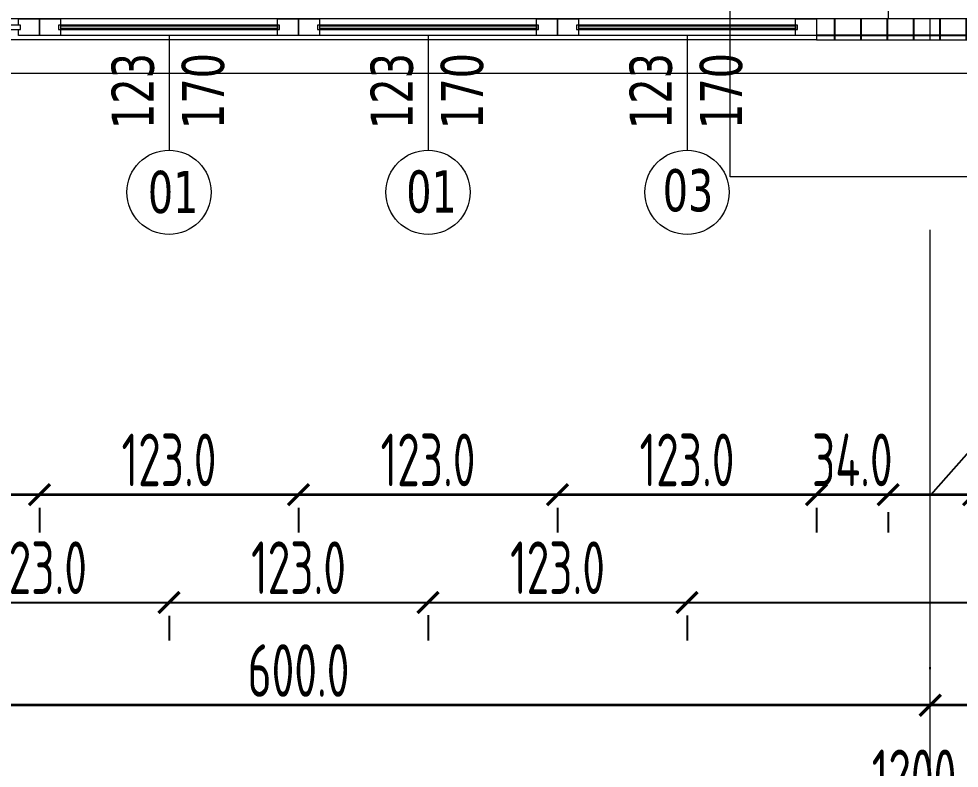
# Model space of a CAD drawing. Extents: x 6529560 to 6558080, y 5579316 to 5588131.
# Drawn here: x 6543819.158 to 6543823.624, y 5579632.472 to 5579636.031 of the extents above; entities that cross this region are included whole.
import ezdxf

# ---------------------------------------------------------------- set-up
doc = ezdxf.new("R2010")
doc.units = 0
doc.header["$MEASUREMENT"] = 0
doc.header["$PDSIZE"] = -5
doc.linetypes.add('ACAD_ISO10W100', pattern=[18, 12, -3, 0, -3])
doc.layers.get('0').update_dxf_attribs({"color": 2, "linetype": 'CONTINUOUS', "lineweight": 5})
doc.layers.get('Defpoints').update_dxf_attribs({"linetype": 'CONTINUOUS'})
for name, color, linetype, lineweight in [('arch_drzwi i okna', 4, 'CONTINUOUS', 15), ('arch_drzwi i okna_znaczniki', 130, 'CONTINUOUS', 9), ('arch_fundamenty na rzucie', 3, 'CONTINUOUS', 15), ('arch_osie', 181, 'CONTINUOUS', 5), ('arch_powierzchnia', 6, 'CONTINUOUS', 35), ('arch_sciany dzialowe cienkie na hali', 52, 'CONTINUOUS', 15), ('arch_sciany zewnetrzne wypelnienie', 94, 'CONTINUOUS', 25), ('arch_sciany zewnętrzne', 94, 'CONTINUOUS', 18), ('arch_wymiary', 2, 'CONTINUOUS', 13)]:
    doc.layers.add(name, color=color, linetype=linetype, lineweight=lineweight)
doc.styles.add('ISO8', font='iso8.shx', dxfattribs={"width": 0.7})
doc.styles.add('ROMANS', font='romans.shx', dxfattribs={"width": 0.8})
doc.styles.add('TABELKA', font='tahoma.ttf', dxfattribs={"width": 0.8})
doc.dimstyles.new('biura', dxfattribs={"dimtxt": 0.25, "dimasz": 0.1, "dimexe": 0.18, "dimexo": 0.0625, "dimgap": 0.04, "dimtad": 1, "dimdec": 1, "dimlfac": 100, "dimzin": 0, "dimdsep": 46, "dimtxsty": 'ISO8', "dimblk": 'ARCHTICK', "dimcen": 0.09, "dimadec": 0, "dimazin": 0, "dimtfac": 1, "dimtdec": 1, "dimtix": 1, "dimtofl": 0, "dimtmove": 0, "dimatfit": 3, "dimldrblk": 'ARCHTICK', "dimfxl": 0.2, "dimfxlon": 1, "dimtolj": 1, "dimtzin": 0, "dimarcsym": 0})
doc.dimstyles.new('D-GB-50', dxfattribs={"dimscale": 50, "dimtxt": 2.5, "dimasz": 2.5, "dimexe": 1, "dimexo": 2, "dimtad": 1, "dimdec": 0, "dimtxsty": 'ROMANS', "dimblk": 'OBLIQUE', "dimcen": 2.5, "dimdle": 1, "dimclrd": 256, "dimclre": 256, "dimclrt": 2, "dimadec": 0, "dimazin": 0, "dimtfac": 1, "dimtdec": 0, "dimtix": 1, "dimtmove": 2, "dimatfit": 3, "dimfxl": 1, "dimarcsym": 0})

# ---------------------------------------------------------------- blocks, each defined once
blk = doc.blocks.new('_OBLIQUE')
at = {"color": 0, "linetype": 'ByBlock', "lineweight": -2}
blk.add_line((-0.5, -0.5), (0.5, 0.5), dxfattribs=at)
blk = doc.blocks.new('_ArchTick')
at = {"color": 0, "linetype": 'ByBlock', "const_width": 0.15}
blk.add_lwpolyline([(-0.5, -0.5), (0.5, 0.5)], dxfattribs=at)
blk = doc.blocks.new('*D1827')
at = {"layer": 'arch_wymiary', "color": 0, "lineweight": -2, "transparency": 16777216}
for p, q in [((6543745.4865, 5579631.7711), (6543853.4865, 5579631.7711)), ((6543745.4865, 5579631.6998), (6543745.4865, 5579631.5911)), ((6543853.4865, 5579631.6998), (6543853.4865, 5579631.5911))]:
    blk.add_line(p, q, dxfattribs=at)
at = {"layer": 'Defpoints', "color": 0, "transparency": 16777216}
for p in [(6543745.4865, 5579633.7711, -7.3022), (6543853.4865, 5579633.771, -7.3022), (6543853.4865, 5579631.7711)]:
    blk.add_point(p, dxfattribs=at)
at = {"layer": 'arch_wymiary', "color": 0, "lineweight": -2, "transparency": 16777216, "xscale": 0.1, "yscale": 0.1, "zscale": 0.1, "rotation": 180}
blk.add_blockref('_ArchTick', (6543745.4865, 5579631.7711), dxfattribs=at)
at = {"layer": 'arch_wymiary', "color": 0, "lineweight": -2, "transparency": 16777216, "xscale": 0.1, "yscale": 0.1, "zscale": 0.1}
blk.add_blockref('_ArchTick', (6543853.4865, 5579631.7711), dxfattribs=at)
at = {"layer": 'arch_wymiary', "color": 0, "transparency": 16777216, "insert": (6543799.4865, 5579631.9361), "char_height": 0.25, "attachment_point": 5, "style": 'ISO8'}
blk.add_mtext('\\A1;10800.0', dxfattribs=at)
blk = doc.blocks.new('*D1834')
at = {"layer": 'arch_wymiary', "color": 0, "lineweight": -2, "transparency": 16777216}
for p, q in [((6543817.4865, 5579632.2709), (6543829.4865, 5579632.2709)), ((6543817.4865, 5579632.1515), (6543817.4865, 5579632.0909)), ((6543829.4865, 5579632.1515), (6543829.4865, 5579632.0909))]:
    blk.add_line(p, q, dxfattribs=at)
at = {"layer": 'Defpoints', "color": 0, "transparency": 16777216}
for p in [(6543817.4865, 5579633.2709, -7.3022), (6543829.4865, 5579633.2709, -7.3022), (6543829.4865, 5579632.2709)]:
    blk.add_point(p, dxfattribs=at)
at = {"layer": 'arch_wymiary', "color": 0, "lineweight": -2, "transparency": 16777216, "xscale": 0.1, "yscale": 0.1, "zscale": 0.1, "rotation": 180}
blk.add_blockref('_ArchTick', (6543817.4865, 5579632.2709), dxfattribs=at)
at = {"layer": 'arch_wymiary', "color": 0, "lineweight": -2, "transparency": 16777216, "xscale": 0.1, "yscale": 0.1, "zscale": 0.1}
blk.add_blockref('_ArchTick', (6543829.4865, 5579632.2709), dxfattribs=at)
at = {"layer": 'arch_wymiary', "color": 0, "transparency": 16777216, "insert": (6543823.4865, 5579632.4359), "char_height": 0.25, "attachment_point": 5, "style": 'ISO8'}
blk.add_mtext('\\A1;1200.0', dxfattribs=at)
blk = doc.blocks.new('*D1841')
at = {"layer": 'arch_wymiary', "color": 0, "lineweight": -2, "transparency": 16777216}
for p, q in [((6543823.4865, 5579632.9417), (6543823.4865, 5579632.9511)), ((6543829.4865, 5579632.7711), (6543823.4865, 5579632.7711)), ((6543829.4865, 5579632.6004), (6543829.4865, 5579632.5911))]:
    blk.add_line(p, q, dxfattribs=at)
at = {"layer": 'Defpoints', "color": 0, "transparency": 16777216}
for p in [(6543823.4865, 5579632.7711, -7.3022), (6543823.4865, 5579632.7711), (6543829.4865, 5579632.7711, -7.3022)]:
    blk.add_point(p, dxfattribs=at)
at = {"layer": 'arch_wymiary', "color": 0, "lineweight": -2, "transparency": 16777216, "xscale": 0.1, "yscale": 0.1, "zscale": 0.1, "rotation": 180}
blk.add_blockref('_ArchTick', (6543823.4865, 5579632.7711), dxfattribs=at)
at = {"layer": 'arch_wymiary', "color": 0, "lineweight": -2, "transparency": 16777216, "xscale": 0.1, "yscale": 0.1, "zscale": 0.1}
blk.add_blockref('_ArchTick', (6543829.4865, 5579632.7711), dxfattribs=at)
at = {"layer": 'arch_wymiary', "color": 0, "transparency": 16777216, "insert": (6543826.4865, 5579632.9361), "char_height": 0.25, "attachment_point": 5, "style": 'ISO8'}
blk.add_mtext('\\A1;600.0', dxfattribs=at)
blk = doc.blocks.new('*D1842')
at = {"layer": 'arch_wymiary', "color": 0, "lineweight": -2, "transparency": 16777216}
for p, q in [((6543823.4865, 5579632.9417), (6543823.4865, 5579632.9511)), ((6543823.4865, 5579632.7711), (6543817.4865, 5579632.7711)), ((6543817.4865, 5579632.6004), (6543817.4865, 5579632.5911))]:
    blk.add_line(p, q, dxfattribs=at)
at = {"layer": 'Defpoints', "color": 0, "transparency": 16777216}
for p in [(6543817.4865, 5579632.7711, -7.3022), (6543817.4865, 5579632.7711), (6543823.4865, 5579632.7711, -7.3022)]:
    blk.add_point(p, dxfattribs=at)
at = {"layer": 'arch_wymiary', "color": 0, "lineweight": -2, "transparency": 16777216, "xscale": 0.1, "yscale": 0.1, "zscale": 0.1, "rotation": 180}
blk.add_blockref('_ArchTick', (6543817.4865, 5579632.7711), dxfattribs=at)
at = {"layer": 'arch_wymiary', "color": 0, "lineweight": -2, "transparency": 16777216, "xscale": 0.1, "yscale": 0.1, "zscale": 0.1}
blk.add_blockref('_ArchTick', (6543823.4865, 5579632.7711), dxfattribs=at)
at = {"layer": 'arch_wymiary', "color": 0, "transparency": 16777216, "insert": (6543820.4865, 5579632.9361), "char_height": 0.25, "attachment_point": 5, "style": 'ISO8'}
blk.add_mtext('\\A1;600.0', dxfattribs=at)
blk = doc.blocks.new('*D2015')
at = {"layer": 'arch_wymiary', "color": 0, "lineweight": -2, "transparency": 16777216}
for p, q in [((6543818.6415, 5579633.2591), (6543819.8715, 5579633.2591)), ((6543818.6415, 5579633.1996), (6543818.6415, 5579633.0791)), ((6543819.8715, 5579633.1951), (6543819.8715, 5579633.0791))]:
    blk.add_line(p, q, dxfattribs=at)
at = {"layer": 'Defpoints', "color": 0, "transparency": 16777216}
for p in [(6543818.6415, 5579635.5082, -7.2654), (6543819.8715, 5579635.4073, -7.2654), (6543819.8715, 5579633.2591)]:
    blk.add_point(p, dxfattribs=at)
at = {"layer": 'arch_wymiary', "color": 0, "lineweight": -2, "transparency": 16777216, "xscale": 0.1, "yscale": 0.1, "zscale": 0.1, "rotation": 180}
blk.add_blockref('_ArchTick', (6543818.6415, 5579633.2591), dxfattribs=at)
at = {"layer": 'arch_wymiary', "color": 0, "lineweight": -2, "transparency": 16777216, "xscale": 0.1, "yscale": 0.1, "zscale": 0.1}
blk.add_blockref('_ArchTick', (6543819.8715, 5579633.2591), dxfattribs=at)
at = {"layer": 'arch_wymiary', "color": 0, "transparency": 16777216, "insert": (6543819.2565, 5579633.4241), "char_height": 0.25, "attachment_point": 5, "style": 'ISO8'}
blk.add_mtext('\\A1;123.0', dxfattribs=at)
blk = doc.blocks.new('*D2016')
at = {"layer": 'arch_wymiary', "color": 0, "lineweight": -2, "transparency": 16777216}
for p, q in [((6543819.8715, 5579633.2591), (6543821.1015, 5579633.2591)), ((6543819.8715, 5579633.1951), (6543819.8715, 5579633.0791)), ((6543821.1015, 5579633.1985), (6543821.1015, 5579633.0791))]:
    blk.add_line(p, q, dxfattribs=at)
at = {"layer": 'Defpoints', "color": 0, "transparency": 16777216}
for p in [(6543821.1015, 5579635.5082, 7.3391), (6543819.8715, 5579635.4073, -7.2654), (6543821.1015, 5579633.2591)]:
    blk.add_point(p, dxfattribs=at)
at = {"layer": 'arch_wymiary', "color": 0, "lineweight": -2, "transparency": 16777216, "xscale": 0.1, "yscale": 0.1, "zscale": 0.1, "rotation": 180}
blk.add_blockref('_ArchTick', (6543819.8715, 5579633.2591), dxfattribs=at)
at = {"layer": 'arch_wymiary', "color": 0, "lineweight": -2, "transparency": 16777216, "xscale": 0.1, "yscale": 0.1, "zscale": 0.1}
blk.add_blockref('_ArchTick', (6543821.1015, 5579633.2591), dxfattribs=at)
at = {"layer": 'arch_wymiary', "color": 0, "transparency": 16777216, "insert": (6543820.4865, 5579633.4241), "char_height": 0.25, "attachment_point": 5, "style": 'ISO8'}
blk.add_mtext('\\A1;123.0', dxfattribs=at)
blk = doc.blocks.new('*D2017')
at = {"layer": 'arch_wymiary', "color": 0, "lineweight": -2, "transparency": 16777216}
for p, q in [((6543821.1015, 5579633.2591), (6543822.3315, 5579633.2591)), ((6543821.1015, 5579633.1985), (6543821.1015, 5579633.0791)), ((6543822.3315, 5579633.1977), (6543822.3315, 5579633.0791))]:
    blk.add_line(p, q, dxfattribs=at)
at = {"layer": 'Defpoints', "color": 0, "transparency": 16777216}
for p in [(6543821.1015, 5579635.5082, 7.3391), (6543822.3315, 5579635.4647, -7.2654), (6543822.3315, 5579633.2591)]:
    blk.add_point(p, dxfattribs=at)
at = {"layer": 'arch_wymiary', "color": 0, "lineweight": -2, "transparency": 16777216, "xscale": 0.1, "yscale": 0.1, "zscale": 0.1, "rotation": 180}
blk.add_blockref('_ArchTick', (6543821.1015, 5579633.2591), dxfattribs=at)
at = {"layer": 'arch_wymiary', "color": 0, "lineweight": -2, "transparency": 16777216, "xscale": 0.1, "yscale": 0.1, "zscale": 0.1}
blk.add_blockref('_ArchTick', (6543822.3315, 5579633.2591), dxfattribs=at)
at = {"layer": 'arch_wymiary', "color": 0, "transparency": 16777216, "insert": (6543821.7165, 5579633.4241), "char_height": 0.25, "attachment_point": 5, "style": 'ISO8'}
blk.add_mtext('\\A1;123.0', dxfattribs=at)
blk = doc.blocks.new('*D2018')
at = {"layer": 'arch_wymiary', "color": 0, "lineweight": -2, "transparency": 16777216}
for p, q in [((6543822.3315, 5579633.2591), (6543828.3315, 5579633.2591)), ((6543822.3315, 5579633.1977), (6543822.3315, 5579633.0791)), ((6543828.3315, 5579633.1977), (6543828.3315, 5579633.0791))]:
    blk.add_line(p, q, dxfattribs=at)
at = {"layer": 'Defpoints', "color": 0, "transparency": 16777216}
for p in [(6543822.3315, 5579635.4647, -7.2654), (6543828.3315, 5579635.4647, -7.2654), (6543828.3315, 5579633.2591)]:
    blk.add_point(p, dxfattribs=at)
at = {"layer": 'arch_wymiary', "color": 0, "lineweight": -2, "transparency": 16777216, "xscale": 0.1, "yscale": 0.1, "zscale": 0.1, "rotation": 180}
blk.add_blockref('_ArchTick', (6543822.3315, 5579633.2591), dxfattribs=at)
at = {"layer": 'arch_wymiary', "color": 0, "lineweight": -2, "transparency": 16777216, "xscale": 0.1, "yscale": 0.1, "zscale": 0.1}
blk.add_blockref('_ArchTick', (6543828.3315, 5579633.2591), dxfattribs=at)
at = {"layer": 'arch_wymiary', "color": 0, "transparency": 16777216, "insert": (6543825.3315, 5579633.4241), "char_height": 0.25, "attachment_point": 5, "style": 'ISO8'}
blk.add_mtext('\\A1;600.0', dxfattribs=at)
blk = doc.blocks.new('*D2090')
at = {"layer": 'arch_wymiary', "color": 0, "lineweight": -2, "transparency": 16777216}
for p, q in [((6543818.0265, 5579633.7711), (6543819.2565, 5579633.7711)), ((6543818.0265, 5579633.7085), (6543818.0265, 5579633.5911)), ((6543819.2565, 5579633.7085), (6543819.2565, 5579633.5911))]:
    blk.add_line(p, q, dxfattribs=at)
at = {"layer": 'Defpoints', "color": 0, "transparency": 16777216}
for p in [(6543818.0265, 5579635.9511, -7.2654), (6543819.2565, 5579635.9511, -7.2654), (6543819.2565, 5579633.7711)]:
    blk.add_point(p, dxfattribs=at)
at = {"layer": 'arch_wymiary', "color": 0, "lineweight": -2, "transparency": 16777216, "xscale": 0.1, "yscale": 0.1, "zscale": 0.1, "rotation": 180}
blk.add_blockref('_ArchTick', (6543818.0265, 5579633.7711), dxfattribs=at)
at = {"layer": 'arch_wymiary', "color": 0, "lineweight": -2, "transparency": 16777216, "xscale": 0.1, "yscale": 0.1, "zscale": 0.1}
blk.add_blockref('_ArchTick', (6543819.2565, 5579633.7711), dxfattribs=at)
at = {"layer": 'arch_wymiary', "color": 0, "transparency": 16777216, "insert": (6543818.6415, 5579633.9361), "char_height": 0.25, "attachment_point": 5, "style": 'ISO8'}
blk.add_mtext('\\A1;123.0', dxfattribs=at)
blk = doc.blocks.new('*D2091')
at = {"layer": 'arch_wymiary', "color": 0, "lineweight": -2, "transparency": 16777216}
for p, q in [((6543819.2565, 5579633.7711), (6543820.4865, 5579633.7711)), ((6543819.2565, 5579633.7085), (6543819.2565, 5579633.5911)), ((6543820.4865, 5579633.7085), (6543820.4865, 5579633.5911))]:
    blk.add_line(p, q, dxfattribs=at)
at = {"layer": 'Defpoints', "color": 0, "transparency": 16777216}
for p in [(6543819.2565, 5579635.9511, -7.2654), (6543820.4865, 5579635.9511, -7.2654), (6543820.4865, 5579633.7711)]:
    blk.add_point(p, dxfattribs=at)
at = {"layer": 'arch_wymiary', "color": 0, "lineweight": -2, "transparency": 16777216, "xscale": 0.1, "yscale": 0.1, "zscale": 0.1, "rotation": 180}
blk.add_blockref('_ArchTick', (6543819.2565, 5579633.7711), dxfattribs=at)
at = {"layer": 'arch_wymiary', "color": 0, "lineweight": -2, "transparency": 16777216, "xscale": 0.1, "yscale": 0.1, "zscale": 0.1}
blk.add_blockref('_ArchTick', (6543820.4865, 5579633.7711), dxfattribs=at)
at = {"layer": 'arch_wymiary', "color": 0, "transparency": 16777216, "insert": (6543819.8715, 5579633.9361), "char_height": 0.25, "attachment_point": 5, "style": 'ISO8'}
blk.add_mtext('\\A1;123.0', dxfattribs=at)
blk = doc.blocks.new('*D2092')
at = {"layer": 'arch_wymiary', "color": 0, "lineweight": -2, "transparency": 16777216}
for p, q in [((6543820.4865, 5579633.7711), (6543821.7165, 5579633.7711)), ((6543820.4865, 5579633.7085), (6543820.4865, 5579633.5911)), ((6543821.7165, 5579633.7085), (6543821.7165, 5579633.5911))]:
    blk.add_line(p, q, dxfattribs=at)
at = {"layer": 'Defpoints', "color": 0, "transparency": 16777216}
for p in [(6543820.4865, 5579635.951, -7.2654), (6543821.7165, 5579635.951, -7.2654), (6543821.7165, 5579633.7711)]:
    blk.add_point(p, dxfattribs=at)
at = {"layer": 'arch_wymiary', "color": 0, "lineweight": -2, "transparency": 16777216, "xscale": 0.1, "yscale": 0.1, "zscale": 0.1, "rotation": 180}
blk.add_blockref('_ArchTick', (6543820.4865, 5579633.7711), dxfattribs=at)
at = {"layer": 'arch_wymiary', "color": 0, "lineweight": -2, "transparency": 16777216, "xscale": 0.1, "yscale": 0.1, "zscale": 0.1}
blk.add_blockref('_ArchTick', (6543821.7165, 5579633.7711), dxfattribs=at)
at = {"layer": 'arch_wymiary', "color": 0, "transparency": 16777216, "insert": (6543821.1015, 5579633.9361), "char_height": 0.25, "attachment_point": 5, "style": 'ISO8'}
blk.add_mtext('\\A1;123.0', dxfattribs=at)
blk = doc.blocks.new('*D2093')
at = {"layer": 'arch_wymiary', "color": 0, "lineweight": -2, "transparency": 16777216}
for p, q in [((6543821.7165, 5579633.7711), (6543822.9465, 5579633.7711)), ((6543821.7165, 5579633.7085), (6543821.7165, 5579633.5911)), ((6543822.9465, 5579633.7085), (6543822.9465, 5579633.5911))]:
    blk.add_line(p, q, dxfattribs=at)
at = {"layer": 'Defpoints', "color": 0, "transparency": 16777216}
for p in [(6543821.7165, 5579635.951, -7.2654), (6543822.9465, 5579635.951, -7.2654), (6543822.9465, 5579633.7711)]:
    blk.add_point(p, dxfattribs=at)
at = {"layer": 'arch_wymiary', "color": 0, "lineweight": -2, "transparency": 16777216, "xscale": 0.1, "yscale": 0.1, "zscale": 0.1, "rotation": 180}
blk.add_blockref('_ArchTick', (6543821.7165, 5579633.7711), dxfattribs=at)
at = {"layer": 'arch_wymiary', "color": 0, "lineweight": -2, "transparency": 16777216, "xscale": 0.1, "yscale": 0.1, "zscale": 0.1}
blk.add_blockref('_ArchTick', (6543822.9465, 5579633.7711), dxfattribs=at)
at = {"layer": 'arch_wymiary', "color": 0, "transparency": 16777216, "insert": (6543822.3315, 5579633.9361), "char_height": 0.25, "attachment_point": 5, "style": 'ISO8'}
blk.add_mtext('\\A1;123.0', dxfattribs=at)
blk = doc.blocks.new('*D2094')
at = {"layer": 'arch_wymiary', "color": 0, "lineweight": -2, "transparency": 16777216}
for p, q in [((6543822.9465, 5579633.7711), (6543822.8465, 5579633.7711)), ((6543823.2865, 5579633.7711), (6543823.3865, 5579633.7711)), ((6543822.9465, 5579633.7085), (6543822.9465, 5579633.5911)), ((6543823.2865, 5579633.6877), (6543823.2865, 5579633.5911))]:
    blk.add_line(p, q, dxfattribs=at)
at = {"layer": 'Defpoints', "color": 0, "transparency": 16777216}
for p in [(6543822.9465, 5579635.951, -7.2654), (6543823.2865, 5579635.5481, -7.4434), (6543823.2865, 5579633.7711)]:
    blk.add_point(p, dxfattribs=at)
at = {"layer": 'arch_wymiary', "color": 0, "lineweight": -2, "transparency": 16777216, "xscale": 0.1, "yscale": 0.1, "zscale": 0.1}
blk.add_blockref('_ArchTick', (6543822.9465, 5579633.7711), dxfattribs=at)
at = {"layer": 'arch_wymiary', "color": 0, "lineweight": -2, "transparency": 16777216, "xscale": 0.1, "yscale": 0.1, "zscale": 0.1, "rotation": 180}
blk.add_blockref('_ArchTick', (6543823.2865, 5579633.7711), dxfattribs=at)
at = {"layer": 'arch_wymiary', "color": 0, "transparency": 16777216, "insert": (6543823.1165, 5579633.9361), "char_height": 0.25, "attachment_point": 5, "style": 'ISO8'}
blk.add_mtext('\\A1;34.0', dxfattribs=at)
blk = doc.blocks.new('*D2095')
at = {"layer": 'arch_wymiary', "color": 0, "lineweight": -2, "transparency": 16777216}
for p, q in [((6543823.4895, 5579633.7711), (6543823.8244, 5579634.1489)), ((6543823.8244, 5579634.1489), (6543824.4294, 5579634.1489)), ((6543823.2865, 5579633.7711), (6543823.6924, 5579633.7711)), ((6543823.2865, 5579633.6877), (6543823.2865, 5579633.5911)), ((6543823.6924, 5579633.6904), (6543823.6924, 5579633.5911))]:
    blk.add_line(p, q, dxfattribs=at)
at = {"layer": 'Defpoints', "color": 0, "transparency": 16777216}
for p in [(6543823.6924, 5579635.5598, -7.2654), (6543823.2865, 5579635.5481, -7.4434), (6543823.6924, 5579633.7711)]:
    blk.add_point(p, dxfattribs=at)
at = {"layer": 'arch_wymiary', "color": 0, "lineweight": -2, "transparency": 16777216, "xscale": 0.1, "yscale": 0.1, "zscale": 0.1, "rotation": 180}
blk.add_blockref('_ArchTick', (6543823.2865, 5579633.7711), dxfattribs=at)
at = {"layer": 'arch_wymiary', "color": 0, "lineweight": -2, "transparency": 16777216, "xscale": 0.1, "yscale": 0.1, "zscale": 0.1}
blk.add_blockref('_ArchTick', (6543823.6924, 5579633.7711), dxfattribs=at)
at = {"layer": 'arch_wymiary', "color": 0, "transparency": 16777216, "insert": (6543824.1269, 5579634.3139), "char_height": 0.25, "attachment_point": 5, "style": 'ISO8'}
blk.add_mtext('\\A1;40.6', dxfattribs=at)

msp = doc.modelspace()

# ---------------------------------------------------------------- hatches: boundary and pattern name
at = {"layer": 'arch_sciany zewnetrzne wypelnienie'}
h = msp.add_hatch(dxfattribs=at)
h.set_pattern_fill('ANSI37', color=256, angle=45)
h.set_pattern_definition([(90, (6543291.28305, 5579528.5785), (-0.125, 0), []), (180, (6543291.28305, 5579528.5785), (0, -0.125), [])])
h.paths.add_polyline_path([(6543745.1866, 5579647.2406), (6543745.1866, 5579648.9185), (6543745.0866, 5579648.9185), (6543745.0866, 5579647.2406)])
h.paths.add_polyline_path([(6543798.9465, 5579636.0311), (6543802.4865, 5579636.0311), (6543802.4865, 5579635.9311), (6543798.9465, 5579635.9311)])
h.paths.add_polyline_path([(6543853.7866, 5579647.2406), (6543853.8866, 5579647.2406), (6543853.8866, 5579648.9185), (6543853.7866, 5579648.9185)])
h.paths.add_polyline_path([(6543822.9465, 5579636.031), (6543822.9465, 5579635.931), (6543823.8106, 5579635.931), (6543823.8105, 5579636.0311)])
h.paths.add_polyline_path([(6543827.7165, 5579636.0311), (6543827.7165, 5579635.9311), (6543827.1965, 5579635.9311), (6543827.1965, 5579636.031)])
h.paths.add_polyline_path([(6543768.9465, 5579636.0311), (6543779.7165, 5579636.0311), (6543779.7165, 5579635.9311), (6543768.9465, 5579635.9311)])
h.paths.add_polyline_path([(6543852.9465, 5579636.031), (6543852.9465, 5579635.9311), (6543853.8866, 5579635.9311), (6543853.8866, 5579636.6836), (6543853.7865, 5579636.6836), (6543853.7865, 5579636.0311)])

# ---------------------------------------------------------------- linework, layer by layer
at = {"layer": 'arch_drzwi i okna'}
for p, q in [((6543820.3865, 5579636.031), (6543819.3565, 5579636.031)), ((6543821.6165, 5579636.031), (6543820.5865, 5579636.031)), ((6543822.8465, 5579636.031), (6543821.8165, 5579636.031)), ((6543819.3565, 5579636.001), (6543819.3565, 5579635.981)), ((6543820.3865, 5579636.001), (6543820.3865, 5579635.981)), ((6543820.5865, 5579636.001), (6543820.5865, 5579635.981)), ((6543821.6165, 5579636.001), (6543821.6165, 5579635.981)), ((6543821.8165, 5579636.001), (6543821.8165, 5579635.981)), ((6543822.8465, 5579636.001), (6543822.8465, 5579635.981)), ((6543820.3865, 5579635.951), (6543819.3565, 5579635.951)), ((6543821.6165, 5579635.951), (6543820.5865, 5579635.951)), ((6543822.8465, 5579635.951), (6543821.8165, 5579635.951))]:
    msp.add_line(p, q, dxfattribs=at)
for points in [[(6543819.1565, 5579635.951), (6543819.1565, 5579635.981), (6543819.1665, 5579635.981), (6543819.1665, 5579636.001), (6543819.1565, 5579636.001), (6543819.1565, 5579636.031), (6543819.2565, 5579636.031), (6543819.2565, 5579635.951), (6543819.1565, 5579635.951)], [(6543819.3565, 5579636.031), (6543819.3565, 5579636.001), (6543819.3465, 5579636.001), (6543819.3465, 5579635.981), (6543819.3565, 5579635.981), (6543819.3565, 5579635.951), (6543819.2565, 5579635.951), (6543819.2565, 5579636.031), (6543819.3565, 5579636.031)], [(6543820.3865, 5579635.951), (6543820.3865, 5579635.981), (6543820.3965, 5579635.981), (6543820.3965, 5579636.001), (6543820.3865, 5579636.001), (6543820.3865, 5579636.031), (6543820.4865, 5579636.031), (6543820.4865, 5579635.951), (6543820.3865, 5579635.951)], [(6543820.5865, 5579636.031), (6543820.5865, 5579636.001), (6543820.5765, 5579636.001), (6543820.5765, 5579635.981), (6543820.5865, 5579635.981), (6543820.5865, 5579635.951), (6543820.4865, 5579635.951), (6543820.4865, 5579636.031), (6543820.5865, 5579636.031)], [(6543821.6165, 5579635.951), (6543821.6165, 5579635.981), (6543821.6265, 5579635.981), (6543821.6265, 5579636.001), (6543821.6165, 5579636.001), (6543821.6165, 5579636.031), (6543821.7165, 5579636.031), (6543821.7165, 5579635.951), (6543821.6165, 5579635.951)], [(6543821.8165, 5579636.031), (6543821.8165, 5579636.001), (6543821.8065, 5579636.001), (6543821.8065, 5579635.981), (6543821.8165, 5579635.981), (6543821.8165, 5579635.951), (6543821.7165, 5579635.951), (6543821.7165, 5579636.031), (6543821.8165, 5579636.031)], [(6543822.8465, 5579635.951), (6543822.8465, 5579635.981), (6543822.8565, 5579635.981), (6543822.8565, 5579636.001), (6543822.8465, 5579636.001), (6543822.8465, 5579636.031), (6543822.9465, 5579636.031), (6543822.9465, 5579635.951), (6543822.8465, 5579635.951)]]:
    msp.add_lwpolyline(points, dxfattribs=at)
for points in [[(6543818.1165, 5579635.981), (6543819.1665, 5579635.981), (6543819.1665, 5579636.001), (6543818.1165, 5579636.001)], [(6543819.3465, 5579635.981), (6543820.3965, 5579635.981), (6543820.3965, 5579636.001), (6543819.3465, 5579636.001)], [(6543819.3565, 5579635.986), (6543820.3865, 5579635.986), (6543820.3865, 5579635.996), (6543819.3565, 5579635.996)], [(6543820.5765, 5579635.981), (6543821.6265, 5579635.981), (6543821.6265, 5579636.001), (6543820.5765, 5579636.001)], [(6543820.5865, 5579635.986), (6543821.6165, 5579635.986), (6543821.6165, 5579635.996), (6543820.5865, 5579635.996)], [(6543821.8065, 5579635.981), (6543822.8565, 5579635.981), (6543822.8565, 5579636.001), (6543821.8065, 5579636.001)], [(6543821.8165, 5579635.986), (6543822.8465, 5579635.986), (6543822.8465, 5579635.996), (6543821.8165, 5579635.996)]]:
    msp.add_lwpolyline(points, close=True, dxfattribs=at)
at = {"layer": 'arch_drzwi i okna_znaczniki'}
for p, q in [((6543819.8715, 5579635.951), (6543819.8715, 5579635.4073)), ((6543821.1015, 5579635.951), (6543821.1015, 5579635.4073)), ((6543822.3315, 5579635.951), (6543822.3315, 5579635.4073))]:
    msp.add_line(p, q, dxfattribs=at)
for centre in [(6543819.8715, 5579635.2073, -7.3022), (6543821.1015, 5579635.2073, -7.3022), (6543822.3315, 5579635.2073, -7.3391)]:
    msp.add_circle(centre, 0.2, dxfattribs=at)
at = {"layer": 'arch_fundamenty na rzucie'}
msp.add_lwpolyline([(6543822.5365, 5579637.181), (6543824.4365, 5579637.181), (6543824.4365, 5579635.281), (6543822.5365, 5579635.281)], close=True, dxfattribs=at)
at = {"layer": 'arch_osie', "linetype": 'ACAD_ISO10W100', "ltscale": 0.3, "extrusion": (-4.94832e-09, -8.0265e-10, 1), "elevation": 0}
msp.add_lwpolyline([(6543823.4865, 5579631.4292), (6543823.4865, 5579649.943)], dxfattribs=at)
at = {"layer": 'arch_powierzchnia'}
for points in [[(6543741.9265, 5579651.9185), (6543857.0465, 5579651.9185), (6543857.0465, 5579632.7711), (6543741.9265, 5579632.7711)], [(6543742.9265, 5579650.9185), (6543856.0465, 5579650.9185), (6543856.0465, 5579633.7711), (6543742.9265, 5579633.7711)]]:
    msp.add_lwpolyline(points, close=True, dxfattribs=at)
at = {"layer": 'arch_sciany dzialowe cienkie na hali'}
msp.add_lwpolyline([(6543817.6865, 5579636.1011), (6543823.2865, 5579636.1011), (6543823.2865, 5579636.031), (6543817.6865, 5579636.031)], close=True, dxfattribs=at)
at = {"layer": 'arch_sciany zewnętrzne'}
for points in [[(6543854.0466, 5579648.9185), (6543854.0466, 5579635.7711), (6543775.2865, 5579635.7711)], [(6543822.9465, 5579635.951), (6543822.9465, 5579635.931), (6543802.4865, 5579635.931), (6543802.4865, 5579635.9511)]]:
    msp.add_lwpolyline(points, dxfattribs=at)
msp.add_lwpolyline([(6543822.9465, 5579636.031), (6543822.9465, 5579635.931), (6543823.8106, 5579635.931), (6543823.8105, 5579636.0311)], close=True, dxfattribs=at)

# ---------------------------------------------------------------- texts
at = {"layer": 'arch_drzwi i okna_znaczniki', "char_height": 0.2, "attachment_point": 1, "rotation": 90, "style": 'TABELKA'}
for insert in [(6543819.599, 5579635.5082, 7.3022), (6543820.829, 5579635.5082, 7.3022), (6543822.059, 5579635.5082, 7.3022)]:
    msp.add_mtext_dynamic_manual_height_columns('123\\P170', width=2.624355, gutter_width=1.8276, heights=[0], dxfattribs=dict(at, insert=insert))
at = {"layer": 'arch_drzwi i okna_znaczniki', "char_height": 0.2, "width": 0.354262, "attachment_point": 1, "style": 'TABELKA'}
for s, insert in [('01', (6543819.771, 5579635.3089, -14.2426)), ('01', (6543820.998, 5579635.3111, -14.2226)), ('03', (6543822.2161, 5579635.317, -14.2695))]:
    msp.add_mtext(s, dxfattribs=dict(at, insert=insert))

# ---------------------------------------------------------------- dimensions: what is measured, and where the dimension line sits
at = {"layer": 'arch_wymiary'}
for base, p1, p2, override, picture, middle in [((6543819.2565, 5579633.7711), (6543818.0265, 5579635.951, -7.2654), (6543819.2565, 5579635.951, -7.2654), {"dimtmove": 1}, '*D2090', (6543818.6415, 5579633.9361)), ((6543820.4865, 5579633.7711), (6543819.2565, 5579635.951, -7.2654), (6543820.4865, 5579635.951, -7.2654), {"dimtmove": 1}, '*D2091', (6543819.8715, 5579633.9361)), ((6543821.7165, 5579633.7711), (6543820.4865, 5579635.951, -7.2654), (6543821.7165, 5579635.951, -7.2654), {"dimtmove": 1}, '*D2092', (6543821.1015, 5579633.9361)), ((6543822.9465, 5579633.7711), (6543821.7165, 5579635.951, -7.2654), (6543822.9465, 5579635.951, -7.2654), {"dimtmove": 1}, '*D2093', (6543822.3315, 5579633.9361)), ((6543823.2865, 5579633.7711), (6543822.9465, 5579635.951, -7.2654), (6543823.2865, 5579635.5481, -7.4434), {"dimtmove": 1}, '*D2094', (6543823.1165, 5579633.9361)), ((6543819.8715, 5579633.2591), (6543818.6415, 5579635.5082, -7.2654), (6543819.8715, 5579635.4073, -7.2654), {"dimtmove": 1}, '*D2015', (6543819.2565, 5579633.4241)), ((6543821.1015, 5579633.2591), (6543819.8715, 5579635.4073, -7.2654), (6543821.1015, 5579635.5082, 7.3391), {"dimtmove": 1}, '*D2016', (6543820.4865, 5579633.4241)), ((6543822.3315, 5579633.2591), (6543821.1015, 5579635.5082, 7.3391), (6543822.3315, 5579635.4647, -7.2654), {"dimtmove": 1}, '*D2017', (6543821.7165, 5579633.4241)), ((6543828.3315, 5579633.2591), (6543822.3315, 5579635.4647, -7.2654), (6543828.3315, 5579635.4647, -7.2654), {"dimtmove": 1}, '*D2018', (6543825.3315, 5579633.4241)), ((6543853.4865, 5579631.7711), (6543745.4865, 5579633.7711, -7.3022), (6543853.4865, 5579633.771, -7.3022), {"dimtxt": 0.25}, '*D1827', (6543799.4865, 5579631.9361)), ((6543829.4865, 5579632.2709), (6543817.4865, 5579633.2709, -7.3022), (6543829.4865, 5579633.2709, -7.3022), {"dimtxt": 0.25}, '*D1834', (6543823.4865, 5579632.4359)), ((6543817.4865, 5579632.7711, -7.3022), (6543823.4865, 5579632.7711, -14.6045), (6543817.4865, 5579632.7711, -14.6045), {"dimtxt": 0.25}, '*D1842', (6543820.4865, 5579632.9361, -7.3022)), ((6543823.4865, 5579632.7711, -7.3022), (6543829.4865, 5579632.7711, -14.6045), (6543823.4865, 5579632.7711, -14.6045), {"dimtxt": 0.25}, '*D1841', (6543826.4865, 5579632.9361, -7.3022))]:
    dim = msp.add_linear_dim(base=base, p1=p1, p2=p2, dimstyle='biura', override=override, dxfattribs=at)
    dim.commit()
    dim.dimension.update_dxf_attribs({"geometry": picture, "text_midpoint": middle})
dim = msp.add_linear_dim(base=(6543823.6924, 5579633.7711), p1=(6543823.2865, 5579635.5481, -7.4434), p2=(6543823.6924, 5579635.5598, -7.2654), dimstyle='biura', override={"dimtmove": 1}, dxfattribs=at)
dim.commit()
dim.dimension.update_dxf_attribs({"geometry": '*D2095', "text_midpoint": (6543823.8644, 5579634.1489), "dimtype": 160})

# ---------------------------------------------------------------- leaders
at = {"color": 1}
msp.add_leader([(6543807.9328, 5579535.0595, -14.4258), (6543808.7702, 5579536.5599, -14.4258), (6543816.3451, 5579536.5599, -14.4258)], dimstyle='D-GB-50', override={"dimclrd": 0}, dxfattribs=at)

doc.saveas('drawing.dxf')
